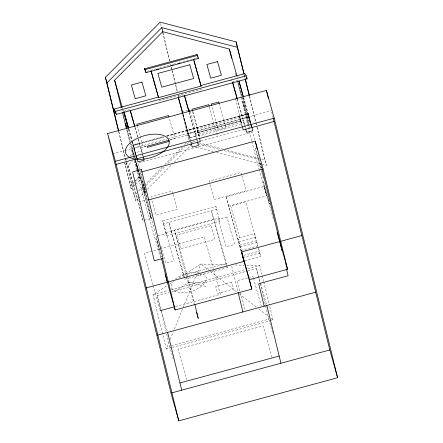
<?xml version="1.0" encoding="UTF-8"?>
<svg xmlns="http://www.w3.org/2000/svg" width="443" height="443" viewBox="0 0 443 443"><rect width="100%" height="100%" fill="white"/><g stroke="black" fill="none" stroke-linecap="round" stroke-linejoin="round"><path stroke-width="0.33" stroke-dasharray="2.21 1.66" d="M171.64 347.594L166.302 349.045L168.899 342.655M170.201 339.46L173.318 331.79M174.359 329.232L200.862 264.045L226.888 264.753M125.901 160.366L127.335 158.915M130.214 156.019L133.564 152.641L134.91 157.68M134.999 184.93L131.167 188.796L125.319 164.862L127.717 162.448M135.453 159.713L146.738 199.854L151.257 218.366L143.061 220.592L132.734 183.839L128.21 165.322L132.335 161.169M131.167 188.796L130.308 185.744L134.14 181.885M134.622 181.397L139.412 176.569L137.79 169.924M132.734 183.839L139.606 176.912L151.257 218.366M135.475 184.449L140.27 179.62L135.087 158.4M138.21 198.514L135.785 200.956L134.24 195.463L136.666 193.015M138.604 191.06L143.942 185.683M144.424 185.196L162.371 167.111M164.796 164.669L182.256 147.076M184.681 144.628L186.619 142.674M160.56 258.036L141.483 190.152L144.396 187.217M146.34 185.257L164.807 166.646M167.725 163.705L184.737 146.561M187.167 144.113L189.111 142.153M138.698 198.027L145.487 191.182M147.425 189.227L172.161 164.303M174.099 162.348L190.59 145.73L189.77 142.375M174.487 291.71L188.773 282.429L206.643 282.318M166.302 349.045L153.018 294.639L167.426 285.425M169.735 283.952L173.767 281.371M178.955 278.054L200.862 264.045L209.611 270.834M146.832 71.456L156.141 68.925M159.43 68.034L170.76 64.955M173.351 64.252L176.74 63.332M179.315 62.635L197.213 57.773M229.723 80.98L232.437 80.244M202.008 89.098L159.486 100.644L159.192 100.135M123.741 111.271L129.323 109.753M178.629 96.364L183.59 95.018M232.37 81.767L238.572 80.083L238.799 80.482M181.962 111.968L187.611 110.434M136.206 158.655L132.839 144.883L163.301 136.61M166.612 135.713L248.457 113.486L248.567 113.862L239.358 116.365M163.954 136.843L132.944 145.265L132.839 144.883M166.612 136.123L196.515 127.999M133.443 145.37L164.347 136.976M167.017 136.25L248.274 114.183L249.044 117.345L242.842 119.029L241.961 115.49M196.93 129.245L239.774 117.611L240.737 121.039L197.894 132.673L196.93 129.245L197.373 131.05L240.211 119.416L239.774 117.611M112.55 153.826L124.522 150.576M125.186 150.393L167.077 139.019M167.742 138.836L197.667 130.713M240.51 119.073L271.36 110.695M197.456 130.868L240.294 119.233L241.778 124.267L198.935 135.901L197.456 130.868L197.894 132.673M134.107 148.15L140.309 146.467L139.539 143.305L133.337 144.988L135.641 154.374L134.218 148.532M188.375 133.409L194.577 131.726M242.736 118.646L248.938 116.963L248.163 113.801L196.41 127.617L199.217 137.635M145.957 146.362L143.322 147.082L140.381 136.627M169.713 139.91L174.996 138.476L169.298 118.22M135.874 154.673L135.397 152.724L141.599 151.041L140.824 147.879L146.168 146.428M170.195 139.899L188.89 134.827L190.728 141.361M188.89 134.827L189.659 137.983L195.861 136.3L195.092 133.144L243.246 120.064L245.638 128.559M250.378 123.215L248.949 117.373L250.129 121.565L244.021 123.226L243.246 120.064M200.878 141.09L242.138 129.888M143.061 220.592L138.543 202.08L146.738 199.854M241.164 251.325L228.483 206.222L226.168 196.736L264.266 186.392L273.586 219.556M162.731 220.797L215.885 206.36L216.743 209.412L163.589 223.848L162.731 220.797L166.69 235.604L219.844 221.168L215.885 206.36M228.483 206.222L266.581 195.872L264.266 186.392M184.449 278.082L168.905 222.403L171.181 231.041L213.709 219.49L226.511 265.052M165.832 232.553L218.986 218.117L219.844 221.168M157.985 235.726L166.513 233.411L174.226 260.855L165.699 263.17L160.56 244.874M159.397 249.093L144.13 253.241L153.034 284.921M160.061 248.916L204.328 236.894L213.233 268.574M238.699 241.806L255.533 237.232L254.653 233.622L237.819 238.196L241.363 251.679M239.669 245.234L256.497 240.665L255.533 237.232M240.106 247.044L256.94 242.471L256.497 240.665M241.07 250.472L257.904 245.904L256.94 242.471M243.772 255.356L259.31 251.137L258.507 248.279M242.919 257.516L259.753 252.942L259.31 251.137M183.74 275.181L226.262 263.629L211.427 210.851L213.709 219.49M244.525 260.75L260.711 256.353L245.704 201.792L230.642 205.884L239.591 237.714M184.731 279.245L227.259 267.694L226.833 265.955M153.018 294.639L168.362 290.47M171.031 289.75L245.084 269.637M247.753 268.912L259.764 265.65L262.057 275.053M160.981 310.842L157.243 295.536L169.232 292.28M171.895 291.555L247.15 271.116M247.814 270.939L256.469 268.585L260.357 282.418M247.631 277.861L237.005 280.746L245.389 310.576M248.296 277.678L252.947 276.415L253.324 277.739M175.539 306.517L220.464 294.313L213.415 269.233M173.296 359.279L169.597 346.11L268.823 319.159L256.469 268.585M172.31 347.412L273.049 320.056L269.278 304.607M235.106 264.98L244.01 265.219M246.751 265.296L259.764 265.65M188.773 282.429L206.383 286.582M193.037 141.273L195.036 141.788M199.029 142.829L222.325 148.887M226.982 150.099L258.928 158.411M261.591 159.103L264.92 159.967L266.464 165.466L261.807 164.253M192.926 142.53L189.598 141.666L183.053 114.864M197.589 143.742L219.573 149.463M224.236 150.675L256.215 158.993L258.989 168.872M196.581 147.286L213.221 151.617M216.544 152.481L261.143 164.082M210.159 271.26L238.594 293.321M239.142 293.748L256.641 307.326M258.828 309.02L268.674 316.662M270.861 318.356L273.049 320.056M243.572 97.471L250.948 123.713M251.131 124.35L251.845 126.892M243.384 97.205L250.827 123.697M251.009 124.333L251.724 126.875M237.038 76.368L237.382 77.586M243.152 98.102L250.633 124.716M250.816 125.38L251.38 127.374M254.886 139.855L252.665 131.948L137.934 163.107L139.6 169.038M238.057 82.747L240.848 93.39L237.836 82.437M241.823 96.148L240.903 92.88L241.784 96.491M242.005 96.801L244.796 107.45L242.227 98.296M259.365 159.38L261.83 168.152L260.683 163.467M260.971 168.412L255.279 148.15L260.7 168.473M248.922 125.801L242.493 101.513L249.021 125.812M249.099 126.438L249.642 128.359L249.176 126.449M260.883 169.126L263.64 178.928L262.35 173.656M259.177 169.531L266.581 195.872M237.37 99.154L242.072 115.867M237.182 98.894L245.488 128.453M242.055 126L239.303 116.21M241.668 175.09L240.931 172.477L209.035 181.143L209.406 182.45M241.85 175.744L246.075 190.778L214.179 199.439L209.589 183.103M219.102 103.302L225.963 127.711L218.432 129.76L211.76 106.01M259.753 252.942L260.711 256.353M260.545 283.077L266.653 304.806M209.323 106.68L217.712 136.522M268.823 319.159L273.082 334.304M253.507 278.403L261.337 306.246M271.919 357.313L263.103 325.943L178.047 349.045L186.68 379.756M226.168 196.736L241.518 251.353M192.677 111.913L199.76 137.114M189.864 111.243L196.725 135.652L189.2 137.701L182.704 114.61M189.211 112.234L193.912 128.946M195.092 133.144L196.93 139.678M197.113 140.331L197.661 142.292M189.211 112.627L196.415 138.26M196.598 138.914L197.334 141.527M226.7 265.717L227.259 267.694M183.197 114.571L187.71 130.63M190.911 142.015L191.459 143.975M183.009 114.311L190.213 139.949M190.396 140.603L191.132 143.216M172.892 193.768L172.161 191.154L150.897 196.93L151.628 199.544M173.075 194.422L177.3 209.456L156.041 215.226L151.816 200.197M187.406 275.756L174.603 230.216L182.095 260.894L186.365 276.072M187.588 276.415L194.599 303.411M186.547 276.737L193.968 303.134M171.181 231.041L184.36 277.927M137.258 125.519L140.198 135.973M135.132 127.623L139.645 143.687M140.824 147.879L142.297 153.106M142.48 153.76L143.211 156.373M134.943 127.368L138.089 138.565M138.277 139.218L143.067 156.268M128.93 129.306L132.053 140.414M132.236 141.068L135.946 154.264M136.66 156.805L137.197 158.71M128.741 129.051L132.258 141.566M132.446 142.22L135.946 154.685M136.128 155.338L136.865 157.952M122.307 107.527L122.65 108.745M122.993 109.964L123.37 111.298M128.42 129.262L131.599 140.569M131.781 141.234L136.461 157.869M139.783 169.697L146.262 192.744M144.806 189.936L142.341 181.17L147.098 199.311M127.252 129.694L130.558 141.455M130.12 141.134L126.986 129.5M130.851 143.748L133.055 151.589L131.206 144.003M133.415 154.923L131.759 149.042L134.002 157.73M135.065 160.803L137.491 169.747M139.412 176.569L140.27 179.62M134.738 160.344L137.308 169.492M137.491 170.145L138.227 172.759L137.64 170.35M158.871 247.51L156.407 238.744L161.158 256.879M128.21 165.322L138.543 202.08M124.804 163.035L125.319 164.862M157.243 295.536L161.13 309.364M161.313 310.022L167.426 331.757M153.223 285.58L160.089 310M163.589 223.848L166.69 235.604M271.675 111.974L273.076 117.711M244.342 74.895L245.328 78.92M249.586 96.364L256.962 126.554M257.123 127.224L266.464 165.466M244.11 74.762L244.602 76.777M244.763 77.447L245.095 78.788M249.354 96.231L256.73 126.427M256.89 127.097L264.92 159.967M260.628 163.185L261.121 165.189M261.281 165.859L261.935 168.539M285.01 263.009L286.316 268.369M248.457 113.486L251.929 127.639M250.129 121.565L250.605 123.514M250.76 124.162L251.397 126.759M257.892 153.361L259.199 158.71M251.009 125.812L251.325 127.108M261.708 171.026L262.19 172.997M235.255 73.178L235.748 75.188M237.221 81.224L240.986 96.64M241.147 97.316L251.79 140.891M251.956 141.561L256.215 158.993M235.56 98.8L242.083 125.524M240.294 119.233L240.737 121.039M262.223 275.723L263.535 281.1M263.701 281.77L269.111 303.937M231.722 266.127L238.046 292.02M193.037 111.747L199.245 137.158M226.262 263.629L226.689 265.374M162.897 32.345L169.946 61.195M171.419 67.231L172.072 69.916M172.238 70.587L177.316 91.385M160.532 23.49L161.352 26.846M162.825 32.887L169.708 61.062M170.367 63.748L171.02 66.428M171.186 67.103L171.84 69.784M172 70.454L175.278 83.877M175.445 84.547L177.084 91.252M178.064 95.278L178.391 96.624M182.815 114.737L189.045 140.232M140.497 172.238L161.457 258.053M136.029 155.321L136.666 157.918M150.304 215.11L151.24 218.947L142.585 187.666M133.564 152.641L134.866 157.957M135.026 158.622L137.623 169.259M121.67 109.028L122.323 111.714M126.742 129.816L129.694 141.882M129.854 142.552L132.966 155.288M133.133 155.964L133.62 157.974M134.279 160.654L141.483 190.152M118.907 131.853L135.785 200.956M118.674 131.721L126.05 161.916M126.211 162.587L134.24 195.463M161.141 311.507L166.02 331.469M166.668 334.133L169.597 346.11M124.627 162.476L130.308 185.744M199.887 274.317A1.346 0.681 -15.7 0 1 200.912 275.07A1.346 0.681 -15.7 0 1 198.907 275.762A1.346 0.681 -15.7 0 1 198.918 274.649M202.811 273.868A18.102 9.159 -15.7 0 1 206.205 280.148L204.982 282.772L202.656 285.37L199.389 287.762A18.102 9.159 -15.7 0 1 177.959 292.075L174.73 290.985A18.102 9.159 -15.7 0 1 172.56 282.086M175.367 279.073A18.102 9.159 -15.7 0 1 199.583 272.777M189.416 282.341L189.167 282.623A0.67 0.338 -15.7 0 1 188.369 282.784L188.253 282.745A0.67 0.338 -15.7 0 1 188.607 282.125A0.67 0.338 -15.7 0 1 189.416 282.341M193.807 128.564L187.605 130.253L188.48 133.792L194.682 132.108L193.807 128.564M240.82 120.856L197.977 132.49L198.42 134.301L241.258 122.661L240.82 120.856M226.927 217.004L218.399 219.318L226.113 246.768L234.64 244.447L226.927 217.004M210.918 225.686L176.807 234.951L180.666 248.673L214.777 239.408L210.918 225.686M231.689 282.191L215.741 286.521L217.668 293.382L233.616 289.052L231.689 282.191M247.332 115.75L244.763 106.602L248.656 121.172L247.332 115.75M268.392 199.073L263.247 180.777L269.66 204.267L268.392 199.073M144.241 190.313L136.577 163.057L145.177 194.15L144.241 190.313"/><path stroke-width="0.66" d="M118.508 131.05L105.401 77.381L160.205 22.15L236.08 41.891L244.182 74.225M118.746 131.183L106.946 82.874L161.75 27.649L237.625 47.384M121.343 107.688L114.626 80.2L162.742 31.713L229.358 49.04L236.867 75.759M144.651 68.765L197.019 54.544L197.506 55.392L198.364 58.443L145.996 72.663L144.651 68.765L145.996 72.663M145.138 69.617L197.506 55.392M156.434 69.435L158.428 68.898M171.053 65.464L173.047 64.927M177.698 63.665L179.692 63.122M193.901 60.774L200.862 85.538L244.935 73.566L246.242 75.836L247.1 78.882L116.321 114.399L115.019 112.129L114.161 109.083L158.334 97.083L158.627 97.593L201.155 86.047L193.646 59.329M114.161 109.083L115.468 111.348L246.242 75.836M188.242 110.263L189.493 109.925L189.864 111.243M107.599 133.553L266.409 90.422L274.211 118.176L337.599 377.718L178.789 420.85L170.987 393.096L107.599 133.553L115.401 161.302L178.789 420.85M168.899 140.309L147.17 146.212L147.441 147.32L169.171 141.422M115.401 161.302L274.211 118.176M115.861 164.48L200.314 141.55L199.549 138.41M274.007 121.532L243.157 129.915L242.393 126.776M141.832 171.873L255.229 141.079L257.355 149.784M148.3 199.987L263.031 168.833L255.257 141.173M301.855 235.549L241.673 251.895L243.988 261.376L168.019 282.008M146.024 287.983L167.349 282.191L161.623 258.723M165.051 274.007L175.151 309.945L251.79 289.129L249.47 279.649L287.568 269.3L263.031 168.833M160.272 310.659L174.874 306.694M157.503 335.135L315.682 292.181M179.958 382.968L279.19 356.039M171.618 392.924L329.797 349.97L273.231 118.347M246.446 77.746L247.1 78.882M197.877 57.59L198.364 58.443M200.862 85.538L201.155 86.047M329.797 349.97L337.599 377.718M238.982 81.135L243.39 96.818M238.938 81.401L243.196 96.546M277.13 232.16L287.568 269.3M232.78 82.819L237.188 98.501M232.553 82.426L237.182 98.894M219.102 103.302L218.731 101.984L211.2 104.027L211.571 105.345M197.019 54.544L197.534 56.372M209.14 106.015L208.764 104.692L191.93 109.26L192.489 111.248M241.706 252.012L249.47 279.649M241.723 253.313L251.79 289.129M184.438 95.245L189.028 111.581M184.581 96.164L188.84 111.309M178.236 96.928L182.826 113.264M178.191 97.189L182.821 113.657M181.962 111.968L182.522 113.945M168.933 116.913L168.567 115.606L136.893 124.212L137.258 125.519M151.118 70.88L158.627 97.593M151.008 71.024L158.334 97.083M196.57 312.376L197.312 315.017M197.683 316.335L198.237 318.318L194.754 304.059M130.358 110.634L134.766 126.316M130.131 110.246L134.761 126.709M123.974 111.664L128.564 127.999M124.112 112.588L128.559 128.392M114.626 80.2L122.135 106.918M123.741 112.627L128.044 127.927M126.886 128.387L125.596 123.813L126.831 128.869M115.468 111.348L116.321 114.399M105.401 77.381L106.946 82.874M266.409 90.422L268.325 98.268M245.328 78.92L249.426 95.694M236.08 41.891L243.783 73.422M245.256 79.458L249.027 94.891M252.023 127.529L252.792 130.685L246.59 132.374L245.821 129.212M262.101 169.209L281.244 247.582M281.571 248.927L282.058 250.937M286.483 269.039L288.122 275.745L258.695 283.736L264.172 306.168M229.358 49.04L231.65 58.426M266.83 305.443L280.945 363.238M242.626 256.314L242.919 257.516M238.207 292.685L242.914 311.944M197.661 142.292L198.436 145.448L192.234 147.137L191.459 143.975M161.75 27.649L162.897 32.345M143.399 157.027L144.169 160.189L137.967 161.872L137.197 158.71M162.542 258.319L175.151 309.945M122.489 112.384L126.416 128.47M167.604 332.394L181.719 390.183M189.792 64.789L157.896 73.449L161.756 87.171L193.646 78.511L189.792 64.789M141.981 82.105L131.349 84.995L135.209 98.717L145.841 95.826L141.981 82.105M217.513 61.594L206.881 64.479L210.735 78.206L221.367 75.316L217.513 61.594M141.334 169.558L132.612 171.923L154.319 260.811L163.041 258.446L141.334 169.558M169.104 140.846L168.567 139.445A22.593 11.435 -15.7 0 0 133.304 140.575A22.593 11.435 -15.7 0 0 137.884 159.319A22.593 11.435 -15.7 0 0 169.276 142.347L169.104 140.846"/></g></svg>
